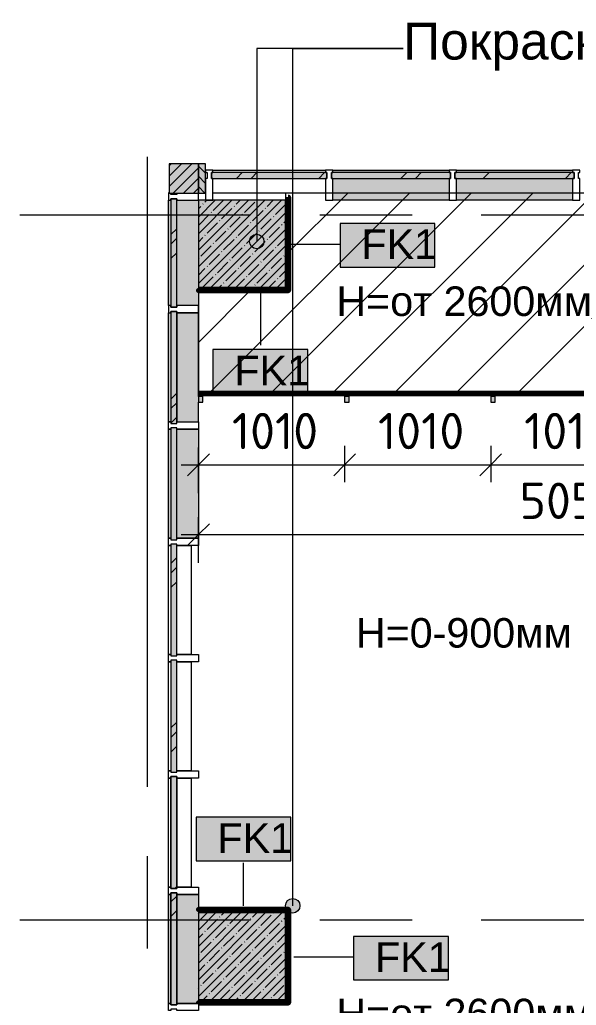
# Model space of a CAD drawing. Header units: millimetres. Extents: x -3817 to 677485, y -22715 to 103890.
# Drawn here: x 330124 to 333953, y 23481 to 30261 of the extents above; entities that cross this region are included whole.
import ezdxf

# ---------------------------------------------------------------- set-up
doc = ezdxf.new("R2010")
doc.units = ezdxf.units.MM
doc.layers.add('PDF _Геометрия', color=7, linetype='Continuous', true_color=0x1d1d1d)
doc.layers.add('PDF _Сплошная заливка', color=7, linetype='Continuous', true_color=0xffffff)
doc.layers.add('PDF _Текст', color=7, linetype='Continuous')
doc.styles.add('PDF GOST-Common', font='arial.ttf')
doc.styles.add('PDF ISOCPEUR', font='isocpeur.ttf')

msp = doc.modelspace()

# ---------------------------------------------------------------- hatches: boundary and pattern name
at = {"layer": 'PDF _Сплошная заливка', "transparency": 33554559}
h = msp.add_hatch(color=256, dxfattribs=at)
h.paths.add_polyline_path([(340982.9, 29069), (341002.9, 29069), (341002.9, 29269), (340753.1, 29269), (340753.1, 29069), (340981.9, 29069)], flags=0)
h.paths.add_polyline_path([(331352.9, 29069), (331402.9, 29069), (331402.9, 29269), (331352.9, 29269)], flags=0)
at = {"layer": 'PDF _Сплошная заливка', "true_color": 0x383e42, "transparency": 33554559}
for points in [[(333077.9, 29209), (333077.9, 29226), (332277.9, 29226), (332277.9, 29209), (332842.3, 29209)], [(333077.9, 29019), (333077.9, 29169), (332277.9, 29169), (332277.9, 29019), (332842.3, 29019)], [(331354, 28294.1), (331352.9, 29019.1), (331204, 29019.1), (331204, 28294.1), (331352.9, 28294.1)], [(331352.9, 27494.1), (331354, 27494.1), (331354, 28244.1), (331204, 28244.1), (331204, 27494.1)], [(331352.9, 23494.1), (331354, 23494.1), (331352.9, 24244.1), (331204, 24244.1), (331204, 23494.1)]]:
    msp.add_hatch(color=250, dxfattribs=at).paths.add_polyline_path(points)
at = {"layer": 'PDF _Сплошная заливка', "transparency": 33554559}
for color, points in [(256, [(332237.9, 29169), (332237.9, 29209), (331442.9, 29209), (331442.9, 29169), (331500.2, 29169)]), (256, [(333087.9, 29169), (333087.9, 29209), (332267.9, 29209), (332267.9, 29169), (332842.3, 29169)]), (256, [(331164, 28284.1), (331204, 28284.1), (331204, 29029.1), (331164, 29029.1), (331164, 28582.3)]), (256, [(331352.9, 28419), (331952.9, 28419), (331952.9, 29019), (331352.9, 29019), (331352.9, 28582.3)]), (7, [(331754.5, 28685.6), (331789.9, 28700.3), (331804.5, 28735.6), (331789.9, 28771), (331754.5, 28785.6), (331719.2, 28771), (331704.5, 28735.6), (331719.2, 28700.3)]), (256, [(331972.9, 28399), (331972.9, 28419), (331352.9, 28419), (331352.9, 28399), (331952.9, 28399)]), (256, [(331164, 27484.1), (331204, 27484.1), (331204, 28254.1), (331164, 28254.1), (331164, 27640.7)]), (256, [(331164, 26684.1), (331204, 26684.1), (331204, 27454.1), (331164, 27454.1), (331164, 26699.1)]), (256, [(331164, 25084.1), (331204, 25084.1), (331204, 25854.1), (331164, 25854.1), (331164, 25757.6)]), (256, [(331164, 23484.1), (331204, 23484.1), (331204, 24254.1), (331164, 24254.1), (331164, 23874.5)]), (7, [(332002.2, 24115.7), (332037.5, 24130.4), (332052.2, 24165.7), (332037.5, 24201.1), (332002.2, 24215.7), (331966.8, 24201.1), (331952.2, 24165.7), (331966.8, 24130.4)]), (256, [(331500.2, 24119), (331952.9, 24119), (331952.9, 24139), (331352.9, 24139), (331352.9, 24119)]), (256, [(331952.9, 23519), (331972.9, 23519), (331972.9, 24139), (331952.9, 24139), (331952.9, 23874.5)]), (256, [(331352.9, 23519), (331952.9, 23519), (331952.9, 24119), (331352.9, 24119), (331352.9, 23874.5)]), (256, [(331972.9, 23499), (331972.9, 23519), (331352.9, 23519), (331352.9, 23499), (331952.9, 23499)])]:
    msp.add_hatch(color=color, dxfattribs=at).paths.add_polyline_path(points)
at = {"layer": 'PDF _Сплошная заливка', "true_color": 0xe2eaf3, "transparency": 33554559}
h = msp.add_hatch(color=254, dxfattribs=at)
h.paths.add_polyline_path([(334052.9, 17119), (334052.9, 17149), (334012.9, 17149), (334012.9, 17119)], flags=0)
h.paths.add_polyline_path([(334052.9, 18049), (334052.9, 18079), (334012.9, 18079), (334012.9, 18049)], flags=0)
h.paths.add_polyline_path([(334052.9, 18979), (334052.9, 19009), (334012.9, 19009), (334012.9, 18979)], flags=0)
h.paths.add_polyline_path([(334052.9, 19909), (334052.9, 19939), (334012.9, 19939), (334012.9, 19909)], flags=0)
h.paths.add_polyline_path([(334052.9, 20834), (334052.9, 20864), (334012.9, 20864), (334012.9, 20834)], flags=0)
h.paths.add_polyline_path([(334052.9, 21759), (334052.9, 21789), (334012.9, 21789), (334012.9, 21759)], flags=0)
h.paths.add_polyline_path([(336962.9, 22689), (337002.9, 22689), (337002.9, 22719), (336962.9, 22719)], flags=0)
h.paths.add_polyline_path([(335040.1, 22689), (335040.1, 22729), (335010.1, 22729), (335010.1, 22689)], flags=0)
h.paths.add_polyline_path([(336007.6, 22689), (336037.6, 22689), (336037.6, 22729), (336007.6, 22729)], flags=0)
h.paths.add_polyline_path([(334012.9, 22689), (334052.9, 22689), (334052.9, 22719), (334012.9, 22719)], flags=0)
h.paths.add_polyline_path([(336962.9, 23568), (337002.9, 23568), (337002.9, 23598), (336962.9, 23598)], flags=0)
h.paths.add_polyline_path([(337002.9, 24458), (337002.9, 24488), (336962.9, 24488), (336962.9, 24458)], flags=0)
h.paths.add_polyline_path([(337002.9, 25348), (337002.9, 25378), (336962.9, 25378), (336962.9, 25348)], flags=0)
h.paths.add_polyline_path([(337002.9, 26203), (337002.9, 26233), (336962.9, 26233), (336962.9, 26203)], flags=0)
h.paths.add_polyline_path([(336962.9, 26238), (337002.9, 26238), (337002.9, 26268), (336962.9, 26268)], flags=0)
h.paths.add_polyline_path([(336962.9, 27108), (337002.9, 27108), (337002.9, 27138), (336962.9, 27138)], flags=0)
h.paths.add_polyline_path([(336381.9, 27629), (336381.9, 27669), (336351.9, 27669), (336351.9, 27629)], flags=0)
h.paths.add_polyline_path([(335374.4, 27629), (335404.4, 27629), (335404.4, 27669), (335374.4, 27669), (335374.4, 27640.7)], flags=0)
h.paths.add_polyline_path([(334369.4, 27629), (334399.4, 27629), (334399.4, 27669), (334369.4, 27669), (334369.4, 27640.7)], flags=0)
h.paths.add_polyline_path([(332359.4, 27629), (332389.4, 27629), (332389.4, 27669), (332359.4, 27669), (332359.4, 27640.7)], flags=0)
h.paths.add_polyline_path([(333364.4, 27629), (333394.4, 27629), (333394.4, 27669), (333364.4, 27669), (333364.4, 27640.7)], flags=0)
h.paths.add_polyline_path([(331382.9, 27629), (331382.9, 27669), (331352.9, 27669), (331352.9, 27629)], flags=0)

# ---------------------------------------------------------------- linework, layer by layer
at = {"layer": 'PDF _Геометрия', "color": 7, "lineweight": 9}
for points in [[(332002.2, 24165.7), (332002.2, 30062.2), (332761.2, 30062.2), (331754.5, 30062.2), (331754.5, 28735.6)], [(331615.5, 29169), (331655.5, 29209)], [(331718.4, 29171.9), (331755.5, 29209)], [(332181.2, 29169), (332221.2, 29209)], [(332746.8, 29169), (332786.8, 29209)], [(332849.7, 29171.9), (332886.8, 29209)], [(333312.5, 29169), (333352.5, 29209)], [(333878.2, 29169), (333918.2, 29209)], [(331354, 28398), (331354, 28294.1), (331204, 28294.1), (331204, 29019.1), (331354, 29019.1)], [(331164, 28783.2), (331204, 28823.2)], [(331164, 28717.5), (331204, 28757.5)], [(331993, 28717.9), (332327.6, 28717.9)], [(331164, 28617.5), (331204, 28657.5)], [(331780.1, 28379.5), (331780.1, 28022.1)], [(331352.9, 27669), (331352.9, 27709), (331354, 27709), (331354, 28244.1), (331204, 28244.1), (331204, 27494.1), (331354, 27494.1), (331354, 27629)], [(331164, 27651.9), (331204, 27691.9)], [(331164, 27586.2), (331204, 27626.2)], [(331164, 27486.2), (331204, 27526.2)], [(332359.4, 27329), (332359.4, 27198.9), (332359.4, 27078.9)], [(333364.4, 27329), (333364.4, 27198.9), (333364.4, 27078.9)], [(331354, 27004.9), (331354, 27198.9), (331354, 27318.9)], [(331234, 27198.9), (332359.4, 27198.9), (333364.4, 27198.9), (334369.4, 27198.9), (335374.4, 27198.9), (335374.4, 27078.9)], [(331354, 26525.1), (331354, 26719), (331354, 26839)], [(331234, 26719), (336522.9, 26719)], [(331164, 26520.5), (331204, 26560.5)], [(331164, 26454.8), (331204, 26494.8)], [(331164, 26354.8), (331204, 26394.8)], [(331164, 25389.1), (331204, 25429.1)], [(331164, 25323.4), (331204, 25363.4)], [(331164, 25223.4), (331204, 25263.4)], [(331663.5, 24166), (331663.5, 24460.9)], [(331190.4, 24284.1), (331204, 24297.7)], [(331164, 24192.1), (331204, 24232.1)], [(331354, 23498), (331354, 23494.1), (331204, 23494.1), (331204, 24244.1), (331354, 24244.1), (331354, 24140)], [(331164, 24092.1), (331204, 24132.1)], [(332010.4, 23813.2), (332421, 23813.2)]]:
    msp.add_lwpolyline(points, dxfattribs=at)
at = {"layer": 'PDF _Геометрия', "color": 253, "lineweight": 9, "true_color": 0xaaaaaa}
for points in [[(331002.9, 24983.7), (331002.9, 26817.1), (331002.9, 29317.1)], [(330124.1, 28919), (331711.6, 28919)], [(332187.9, 28919), (332822.9, 28919)], [(333299.1, 28919), (334886.6, 28919)], [(331002.9, 23872.4), (331002.9, 24507.4)], [(330124.1, 24069), (331711.6, 24069)], [(332187.9, 24069), (332822.9, 24069)], [(333299.1, 24069), (334886.6, 24069)]]:
    msp.add_lwpolyline(points, dxfattribs=at)
at = {"layer": 'PDF _Геометрия', "lineweight": 9}
for points in [[(331152.9, 29254.9), (331166.9, 29269)], [(331152.9, 29184.2), (331237.7, 29269)], [(331152.9, 29113.5), (331308.4, 29269)], [(331179.1, 29069), (331352.9, 29242.8)], [(331402.9, 29204.5), (331352.9, 29254.5)], [(331249.8, 29069), (331352.9, 29172.1)], [(331402.9, 29133.8), (331352.9, 29183.8)], [(331320.5, 29069), (331352.9, 29101.4)], [(331397, 29069), (331352.9, 29113.1)], [(331352.9, 29017), (331354.9, 29019)], [(331352.9, 28902.9), (331469, 29019)], [(331352.9, 28788.9), (331583, 29019)], [(331352.9, 28674.8), (331697.1, 29019)], [(331352.9, 28560.8), (331811.1, 29019)], [(331352.9, 28446.7), (331925.2, 29019)], [(331352.9, 28959.9), (331370.2, 28977.2)], [(331384.4, 28991.4), (331386.8, 28993.8)], [(331398.7, 29005.7), (331412, 29019)], [(331455.7, 28948.7), (331526, 29019)], [(331512.7, 28891.7), (331584, 28962.9)], [(331598.3, 28977.2), (331600.6, 28979.6)], [(331612.5, 28991.4), (331640.1, 29019)], [(331669.5, 28934.4), (331740.8, 29005.7)], [(331812.1, 28962.9), (331814.5, 28965.3)], [(331826.3, 28977.2), (331868.2, 29019)], [(331883.4, 28920.2), (331952.9, 28989.7)], [(331355.9, 28848.9), (331427.2, 28920.2)], [(331439.2, 28419), (331952.9, 28932.7)], [(331441.4, 28934.4), (331443.8, 28936.8)], [(331569.7, 28834.6), (331641, 28905.9)], [(331655.3, 28920.2), (331657.6, 28922.5)], [(331726.6, 28877.4), (331797.8, 28948.7)], [(331783.6, 28820.4), (331854.9, 28891.7)], [(331869.1, 28905.9), (331871.5, 28908.3)], [(331412.9, 28791.9), (331484.2, 28863.1)], [(331498.5, 28877.4), (331500.8, 28879.8)], [(331553.3, 28419), (331952.9, 28818.6)], [(331555.5, 28820.4), (331557.9, 28822.7)], [(331626.8, 28777.6), (331698, 28848.9)], [(331712.3, 28863.1), (331714.7, 28865.5)], [(331840.6, 28763.3), (331911.9, 28834.6)], [(331926.1, 28848.9), (331928.5, 28851.3)], [(331940.4, 28863.1), (331952.9, 28875.6)], [(331352.9, 28731.8), (331384.4, 28763.3)], [(331398.7, 28777.6), (331401, 28780)], [(331469.9, 28734.8), (331541.2, 28806.1)], [(331527, 28677.8), (331598.3, 28749.1)], [(331612.5, 28763.3), (331614.9, 28765.7)], [(331683.8, 28720.6), (331755.1, 28791.9)], [(331769.3, 28806.1), (331771.7, 28808.5)], [(331826.3, 28749.1), (331828.7, 28751.5)], [(331897.6, 28706.3), (331952.9, 28761.6)], [(331370.2, 28635), (331441.4, 28706.3)], [(331455.7, 28720.6), (331458.1, 28722.9)], [(331584, 28620.8), (331655.3, 28692.1)], [(331667.3, 28419), (331952.9, 28704.6)], [(331669.5, 28706.3), (331671.9, 28708.7)], [(331740.8, 28663.6), (331812.1, 28734.8)], [(331883.4, 28692.1), (331885.7, 28694.4)], [(331355.9, 28620.8), (331358.3, 28623.2)], [(331427.2, 28578), (331498.5, 28649.3)], [(331512.7, 28663.6), (331515.1, 28665.9)], [(331641, 28563.8), (331712.3, 28635)], [(331726.6, 28649.3), (331728.9, 28651.7)], [(331797.8, 28606.5), (331869.1, 28677.8)], [(331854.9, 28549.5), (331926.1, 28620.8)], [(331940.4, 28635), (331942.8, 28637.4)], [(331352.9, 28503.7), (331398.7, 28549.5)], [(331412.9, 28563.8), (331415.3, 28566.1)], [(331484.2, 28521), (331555.5, 28592.3)], [(331569.7, 28606.5), (331572.1, 28608.9)], [(331626.8, 28549.5), (331629.1, 28551.9)], [(331698, 28506.7), (331769.3, 28578)], [(331781.4, 28419), (331952.9, 28590.5)], [(331783.6, 28592.3), (331786, 28594.6)], [(331384.4, 28421.2), (331455.7, 28492.5)], [(331469.9, 28506.7), (331472.3, 28509.1)], [(331541.2, 28464), (331612.5, 28535.2)], [(331610.3, 28419), (331669.5, 28478.2)], [(331683.8, 28492.5), (331686.2, 28494.9)], [(331755.1, 28449.7), (331826.3, 28521)], [(331840.6, 28535.2), (331843, 28537.6)], [(331897.6, 28478.2), (331900, 28480.6)], [(331911.9, 28492.5), (331952.9, 28533.5)], [(331496.3, 28419), (331512.7, 28435.5)], [(331527, 28449.7), (331529.3, 28452.1)], [(331724.4, 28419), (331726.6, 28421.2)], [(331740.8, 28435.5), (331743.2, 28437.8)], [(331838.4, 28419), (331883.4, 28464)], [(331895.4, 28419), (331952.9, 28476.5)], [(331352.9, 24112.8), (331359.1, 24119)], [(331352.9, 23998.8), (331473.1, 24119)], [(331352.9, 23884.7), (331587.2, 24119)], [(331352.9, 23770.7), (331701.2, 24119)], [(331352.9, 23656.6), (331815.3, 24119)], [(331352.9, 23542.6), (331929.3, 24119)], [(331355.9, 24058.8), (331416.1, 24119)], [(331412.9, 24001.8), (331484.2, 24073.1)], [(331498.5, 24087.3), (331500.8, 24089.7)], [(331512.7, 24101.6), (331530.1, 24119)], [(331569.7, 24044.6), (331641, 24115.8)], [(331712.3, 24073.1), (331714.7, 24075.4)], [(331726.6, 24087.3), (331758.2, 24119)], [(331783.6, 24030.3), (331854.9, 24101.6)], [(331869.1, 24115.8), (331871.5, 24118.2)], [(331940.4, 24073.1), (331952.9, 24085.6)], [(331443.4, 23519), (331952.9, 24028.5)], [(331469.9, 23944.8), (331541.2, 24016)], [(331555.5, 24030.3), (331557.9, 24032.7)], [(331626.8, 23987.5), (331698, 24058.8)], [(331769.3, 24016), (331771.7, 24018.4)], [(331840.6, 23973.3), (331911.9, 24044.6)], [(331926.1, 24058.8), (331928.5, 24061.2)], [(331352.9, 23941.8), (331384.4, 23973.3)], [(331398.7, 23987.5), (331401, 23989.9)], [(331527, 23887.7), (331598.3, 23959)], [(331612.5, 23973.3), (331614.9, 23975.6)], [(331683.8, 23930.5), (331755.1, 24001.8)], [(331740.8, 23873.5), (331812.1, 23944.8)], [(331826.3, 23959), (331828.7, 23961.4)], [(331897.6, 23916.3), (331952.9, 23971.5)], [(331370.2, 23845), (331441.4, 23916.3)], [(331455.7, 23930.5), (331458.1, 23932.9)], [(331512.7, 23873.5), (331515.1, 23875.9)], [(331557.4, 23519), (331952.9, 23914.5)], [(331584, 23830.7), (331655.3, 23902)], [(331669.5, 23916.3), (331671.9, 23918.6)], [(331797.8, 23816.5), (331869.1, 23887.7)], [(331883.4, 23902), (331885.7, 23904.4)], [(331355.9, 23830.7), (331358.3, 23833.1)], [(331427.2, 23787.9), (331498.5, 23859.2)], [(331484.2, 23730.9), (331555.5, 23802.2)], [(331569.7, 23816.5), (331572.1, 23818.8)], [(331641, 23773.7), (331712.3, 23845)], [(331671.5, 23519), (331952.9, 23800.4)], [(331726.6, 23859.2), (331728.9, 23861.6)], [(331783.6, 23802.2), (331786, 23804.6)], [(331854.9, 23759.4), (331926.1, 23830.7)], [(331940.4, 23845), (331942.8, 23847.3)], [(331352.9, 23713.7), (331398.7, 23759.4)], [(331412.9, 23773.7), (331415.3, 23776.1)], [(331541.2, 23673.9), (331612.5, 23745.2)], [(331626.8, 23759.4), (331629.1, 23761.8)], [(331698, 23716.7), (331769.3, 23787.9)], [(331755.1, 23659.6), (331826.3, 23730.9)], [(331840.6, 23745.2), (331843, 23747.6)], [(331911.9, 23702.4), (331952.9, 23743.4)], [(331384.4, 23631.1), (331455.7, 23702.4)], [(331469.9, 23716.7), (331472.3, 23719)], [(331598.3, 23616.9), (331669.5, 23688.2)], [(331683.8, 23702.4), (331686.2, 23704.8)], [(331785.5, 23519), (331952.9, 23686.4)], [(331812.1, 23602.6), (331883.4, 23673.9)], [(331897.6, 23688.2), (331900, 23690.5)], [(331352.9, 23599.6), (331355.9, 23602.6)], [(331370.2, 23616.9), (331372.5, 23619.2)], [(331441.4, 23574.1), (331512.7, 23645.4)], [(331527, 23659.6), (331529.3, 23662)], [(331584, 23602.6), (331586.4, 23605)], [(331655.3, 23559.8), (331726.6, 23631.1)], [(331740.8, 23645.4), (331743.2, 23647.8)], [(331869.1, 23545.6), (331940.4, 23616.9)], [(331386.3, 23519), (331412.9, 23545.6)], [(331427.2, 23559.8), (331429.5, 23562.2)], [(331500.4, 23519), (331569.7, 23588.4)], [(331614.4, 23519), (331626.8, 23531.3)], [(331641, 23545.6), (331643.4, 23548)], [(331728.5, 23519), (331783.6, 23574.1)], [(331797.8, 23588.4), (331800.2, 23590.7)], [(331854.9, 23531.3), (331857.2, 23533.7)], [(331899.6, 23519), (331952.9, 23572.3)]]:
    msp.add_lwpolyline(points, dxfattribs=at)
at = {"layer": 'PDF _Геометрия', "color": 7, "lineweight": 9}
for points in [[(331352.9, 29269), (331152.9, 29269), (331152.9, 29069), (331352.9, 29069)], [(331452.9, 29226), (332227.9, 29226), (332227.9, 29209), (331452.9, 29209)], [(332277.9, 29226), (333077.9, 29226), (333077.9, 29209), (332277.9, 29209)], [(333127.9, 29226), (333927.9, 29226), (333927.9, 29209), (333127.9, 29209)], [(331452.9, 29169), (332227.9, 29169), (332227.9, 29069), (331452.9, 29069)], [(332277.9, 29169), (333077.9, 29169), (333077.9, 29019), (332277.9, 29019)], [(333127.9, 29169), (333927.9, 29169), (333927.9, 29019), (333127.9, 29019)], [(331164, 29019.1), (331164, 28294.1), (331147, 28294.1), (331147, 29019.1)], [(331952.9, 29019), (331352.9, 29019), (331352.9, 28419), (331952.9, 28419)], [(332980.7, 28859.8), (332327.6, 28859.8), (332327.6, 28559.8), (332980.7, 28559.8)], [(331147, 27494.1), (331147, 28244.1), (331164, 28244.1), (331164, 27494.1)], [(332106.7, 27992), (331453.6, 27992), (331453.6, 27692), (332106.7, 27692)], [(331147, 26694.1), (331147, 27444.1), (331164, 27444.1), (331164, 26694.1)], [(331204, 26694.1), (331204, 27444.1), (331354, 27444.1), (331354, 26694.1)], [(331164, 26644.1), (331164, 25894.1), (331147, 25894.1), (331147, 26644.1)], [(331304, 26644.1), (331304, 25894.1), (331204, 25894.1), (331204, 26644.1)], [(331164, 25844.1), (331164, 25094.1), (331147, 25094.1), (331147, 25844.1)], [(331304, 25844.1), (331304, 25094.1), (331204, 25094.1), (331204, 25844.1)], [(331164, 25044.1), (331164, 24294.1), (331147, 24294.1), (331147, 25044.1)], [(331304, 25044.1), (331304, 24294.1), (331204, 24294.1), (331204, 25044.1)], [(331990.1, 24774.8), (331337, 24774.8), (331337, 24474.7), (331990.1, 24474.7)], [(331147, 23494.1), (331147, 24244.1), (331164, 24244.1), (331164, 23494.1)], [(331952.9, 24119), (331352.9, 24119), (331352.9, 23519), (331952.9, 23519)], [(333074.1, 23955.1), (332421, 23955.1), (332421, 23655.1), (333074.1, 23655.1)]]:
    msp.add_lwpolyline(points, close=True, dxfattribs=at)
at = {"layer": 'PDF _Геометрия', "color": 9, "lineweight": 9, "true_color": 0xc0c0c0}
for points in [[(331402.9, 29269), (331352.9, 29269), (331352.9, 29069), (331402.9, 29069)], [(331952.9, 28419), (331352.9, 28419), (331352.9, 28399), (331972.9, 28399), (331972.9, 28419), (331972.9, 29019), (331952.9, 29019)], [(331352.9, 24119), (331952.9, 24119), (331952.9, 23519), (331352.9, 23519), (331352.9, 23499), (331972.9, 23499), (331972.9, 23519), (331972.9, 24139), (331952.9, 24139), (331352.9, 24139)]]:
    msp.add_lwpolyline(points, close=True, dxfattribs=at)
at = {"layer": 'PDF _Геометрия', "color": 7, "lineweight": 20}
for points in [[(331442.9, 29209), (331452.9, 29209), (331452.9, 29226), (331402.9, 29226), (331402.9, 29209), (331412.9, 29209), (331412.9, 29169), (331402.9, 29169), (331402.9, 29019), (331452.9, 29019), (331452.9, 29169), (331442.9, 29169)], [(332267.9, 29169), (332267.9, 29209), (332277.9, 29209), (332277.9, 29226), (332227.9, 29226), (332227.9, 29209), (332237.9, 29209), (332237.9, 29169), (332227.9, 29169), (332227.9, 29019), (332277.9, 29019), (332277.9, 29169)], [(333117.9, 29169), (333117.9, 29209), (333127.9, 29209), (333127.9, 29226), (333077.9, 29226), (333077.9, 29209), (333087.9, 29209), (333087.9, 29169), (333077.9, 29169), (333077.9, 29019), (333127.9, 29019), (333127.9, 29169)], [(333967.9, 29169), (333967.9, 29209), (333977.9, 29209), (333977.9, 29226), (333927.9, 29226), (333927.9, 29209), (333937.9, 29209), (333937.9, 29169), (333927.9, 29169), (333927.9, 29019), (333977.9, 29019), (333977.9, 29169)], [(331442.9, 29169), (332237.9, 29169), (332237.9, 29209), (331442.9, 29209)], [(332267.9, 29169), (333087.9, 29169), (333087.9, 29209), (332267.9, 29209)], [(333117.9, 29169), (333937.9, 29169), (333937.9, 29209), (333117.9, 29209)], [(331164, 29029.1), (331164, 28284.1), (331204, 28284.1), (331204, 29029.1)], [(331164, 28244.1), (331164, 28254.1), (331204, 28254.1), (331204, 28244.1), (331354, 28244.1), (331354, 28294.1), (331204, 28294.1), (331204, 28284.1), (331164, 28284.1), (331164, 28294.1), (331147, 28294.1), (331147, 28244.1)], [(331164, 28254.1), (331164, 27484.1), (331204, 27484.1), (331204, 28254.1)], [(331204, 27454.1), (331164, 27454.1), (331164, 27444.1), (331147, 27444.1), (331147, 27494.1), (331164, 27494.1), (331164, 27484.1), (331204, 27484.1), (331204, 27494.1), (331354, 27494.1), (331354, 27444.1), (331204, 27444.1)], [(331164, 27454.1), (331164, 26684.1), (331204, 26684.1), (331204, 27454.1)], [(331204, 26654.1), (331164, 26654.1), (331164, 26644.1), (331147, 26644.1), (331147, 26694.1), (331164, 26694.1), (331164, 26684.1), (331204, 26684.1), (331204, 26694.1), (331354, 26694.1), (331354, 26644.1), (331204, 26644.1)], [(331164, 26654.1), (331164, 25884.1), (331204, 25884.1), (331204, 26654.1)], [(331204, 25854.1), (331164, 25854.1), (331164, 25844.1), (331147, 25844.1), (331147, 25894.1), (331164, 25894.1), (331164, 25884.1), (331204, 25884.1), (331204, 25894.1), (331354, 25894.1), (331354, 25844.1), (331204, 25844.1)], [(331164, 25854.1), (331164, 25084.1), (331204, 25084.1), (331204, 25854.1)], [(331204, 25054.1), (331164, 25054.1), (331164, 25044.1), (331147, 25044.1), (331147, 25094.1), (331164, 25094.1), (331164, 25084.1), (331204, 25084.1), (331204, 25094.1), (331354, 25094.1), (331354, 25044.1), (331204, 25044.1)], [(331204, 25054.1), (331204, 24284.1), (331164, 24284.1), (331164, 25054.1)], [(331204, 24254.1), (331164, 24254.1), (331164, 24244.1), (331147, 24244.1), (331147, 24294.1), (331164, 24294.1), (331164, 24284.1), (331204, 24284.1), (331204, 24294.1), (331354, 24294.1), (331354, 24244.1), (331204, 24244.1)], [(331204, 24254.1), (331204, 23484.1), (331164, 23484.1), (331164, 24254.1)], [(331204, 23454.1), (331164, 23454.1), (331164, 23444.1), (331147, 23444.1), (331147, 23494.1), (331164, 23494.1), (331164, 23484.1), (331204, 23484.1), (331204, 23494.1), (331354, 23494.1), (331354, 23444.1), (331204, 23444.1)]]:
    msp.add_lwpolyline(points, close=True, dxfattribs=at)
for points in [[(331152.9, 29069.1), (331147, 29069.1), (331147, 29019.1), (331164, 29019.1), (331164, 29029.1), (331204, 29029.1), (331204, 29019.1), (331354, 29019.1), (331354, 29069.1)], [(331204, 29069), (331204, 29059.1), (331164, 29059.1), (331164, 29069)], [(331429, 27273.9), (331354, 27198.9), (331279, 27123.9)], [(332434.4, 27273.9), (332359.4, 27198.9), (332284.4, 27123.9)], [(333439.4, 27273.9), (333364.4, 27198.9), (333289.4, 27123.9)], [(331429, 26794), (331354, 26719), (331279, 26644)]]:
    msp.add_lwpolyline(points, dxfattribs=at)
at = {"layer": 'PDF _Геометрия', "color": 8, "lineweight": 9, "true_color": 0x808080}
for points in [[(331952.9, 29069), (331952.9, 28419), (331352.9, 28419), (331352.9, 27689), (337022.9, 27689), (337022.9, 22669), (334072.9, 22669), (334072.9, 17119), (341003.1, 17119), (341003.1, 29069)], [(331382.9, 27669), (331352.9, 27669), (331352.9, 27629), (331382.9, 27629)], [(332389.4, 27669), (332359.4, 27669), (332359.4, 27629), (332389.4, 27629)], [(333394.4, 27669), (333364.4, 27669), (333364.4, 27629), (333394.4, 27629)]]:
    msp.add_lwpolyline(points, close=True, dxfattribs=at)
at = {"layer": 'PDF _Геометрия', "color": 9, "lineweight": 9, "true_color": 0xc0c0c0}
for points in [[(331425.4, 27689), (332805.4, 29069)], [(331849.7, 27689), (333229.7, 29069)], [(331952.9, 29065), (331956.9, 29069)], [(331952.9, 28640.7), (332381.2, 29069)], [(332274, 27689), (333654, 29069)], [(332698.2, 27689), (334078.2, 29069)], [(333122.5, 27689), (334502.5, 29069)], [(333546.7, 27689), (334926.7, 29069)], [(331352.9, 28040.7), (331731.2, 28419)]]:
    msp.add_lwpolyline(points, dxfattribs=at)
at = {"layer": 'PDF _Геометрия', "color": 231, "lineweight": 70, "true_color": 0xff80c0}
for points in [[(331972.9, 29039.5), (331972.9, 28399), (331973.9, 28399), (331973.9, 29039.5)], [(331972.9, 28399), (331352.9, 28399), (331352.9, 28398), (331972.9, 28398)], [(331352.9, 23498), (331972.9, 23498), (331973.9, 23498), (331973.9, 24139), (331973.9, 24140), (331352.9, 24140), (331352.9, 24139), (331972.9, 24139), (331972.9, 23499), (331352.9, 23499)]]:
    msp.add_lwpolyline(points, close=True, dxfattribs=at)
at = {"layer": 'PDF _Геометрия', "color": 253, "lineweight": 9, "true_color": 0x9b9b9b}
for points in [[(331956.3, 28954.8), (331966.4, 28954.8)], [(331970.5, 28963.6), (331965.5, 28972.3)], [(331972.9, 28954.2), (331971.6, 28951.9)], [(331959.3, 28922), (331954.3, 28930.7)], [(331953.2, 28798.2), (331952.9, 28797.6)], [(331956.3, 28744.2), (331952.9, 28750.2)], [(331956.3, 28771.9), (331966.4, 28771.9)], [(331964.4, 28756.6), (331959.4, 28747.8)], [(331956.3, 28710.9), (331966.4, 28710.9)], [(331956.3, 28619.5), (331966.4, 28619.5)], [(331971.5, 28646.9), (331966.4, 28638.2)], [(331972.9, 28654.6), (331970.6, 28658.5)], [(331967.4, 28578.9), (331962.3, 28570.1)], [(331375.6, 28409), (331370.6, 28417.7)], [(331553.3, 28406), (331548.3, 28414.7)], [(331698.2, 28417.5), (331693.2, 28408.8)], [(331731, 28403), (331726, 28411.7)], [(331944, 28416.4), (331938.9, 28407.7)], [(331956.3, 28436.6), (331966.4, 28436.6)], [(331961.5, 28430.5), (331956.5, 28439.2)], [(331410.9, 28407.4), (331406, 28399)], [(331407.7, 28406.1), (331417.8, 28406.1)], [(331416.6, 28399), (331412.2, 28406.5)], [(331478.9, 28403.3), (331476.4, 28399)], [(331499.1, 28406.1), (331509.2, 28406.1)], [(331682, 28406.1), (331692.1, 28406.1)], [(331768.5, 28399), (331767.6, 28400.5)], [(331773.5, 28406.1), (331783.5, 28406.1)], [(331834.4, 28406.1), (331844.5, 28406.1)], [(331838.9, 28399), (331835.7, 28404.6)], [(331902.3, 28405.2), (331898.7, 28399)], [(331377.2, 24138.9), (331387.3, 24138.9)], [(331468.7, 24138.9), (331478.7, 24138.9)], [(331529.6, 24138.9), (331539.7, 24138.9)], [(331591.3, 24134.1), (331588.4, 24139)], [(331656.5, 24139), (331655.3, 24136.9)], [(331659.3, 24138.1), (331658.8, 24139)], [(331682, 24138.9), (331692.1, 24138.9)], [(331773.5, 24138.9), (331783.5, 24138.9)], [(331837, 24135.1), (331834.8, 24139)], [(331864.9, 24138.9), (331875, 24138.9)], [(331902.9, 24139), (331901, 24135.8)], [(331972.9, 24138.3), (331969, 24131.7)], [(331372.9, 24135.5), (331367.9, 24126.8)], [(331441, 24131.4), (331435.9, 24122.7)], [(331700.9, 24127), (331695.9, 24135.7)], [(331740.7, 24119), (331737.5, 24124.5)], [(331822.8, 24122.2), (331820.9, 24119)], [(331864.4, 24133.3), (331859.4, 24124.6)], [(331956.3, 24078), (331966.4, 24078)], [(331972.9, 24082.6), (331972.1, 24084)], [(331956.3, 24017), (331966.4, 24017)], [(331954.8, 23992), (331952.9, 23995.4)], [(331957.7, 23868.3), (331952.9, 23859.9)], [(331956.3, 23925.6), (331966.4, 23925.6)], [(331953.7, 23800.2), (331952.9, 23798.9)], [(331963, 23855.9), (331958, 23864.7)], [(331956.3, 23742.7), (331966.4, 23742.7)], [(331964.8, 23758.6), (331959.8, 23749.9)], [(331956.3, 23681.7), (331966.4, 23681.7)], [(331956.3, 23590.3), (331966.4, 23590.3)], [(331362.6, 23508), (331357.6, 23499.3)], [(331423.9, 23509.5), (331418.9, 23518.2)], [(331430.6, 23503.9), (331427.8, 23499)], [(331499.1, 23498.8), (331509.2, 23498.8)], [(331590.6, 23498.8), (331600.6, 23498.8)], [(331650, 23518), (331644.9, 23509.3)], [(331651.5, 23498.8), (331661.6, 23498.8)], [(331737.7, 23514.7), (331735.2, 23519)], [(331803.9, 23498.8), (331814, 23498.8)], [(331805.7, 23518.8), (331805.6, 23519)], [(331847.3, 23507.6), (331842.3, 23516.3)], [(331854, 23505.8), (331850.1, 23499)], [(331887.5, 23499), (331884, 23505.2)], [(331895.7, 23516.9), (331890.7, 23508.2)], [(331895.4, 23498.8), (331905.4, 23498.8)], [(331963.7, 23512.8), (331958.7, 23504.1)]]:
    msp.add_lwpolyline(points, dxfattribs=at)
at = {"layer": 'PDF _Геометрия', "color": 33, "lineweight": 70, "true_color": 0xd7a38a}
for points in [[(336381.9, 27690), (331352.9, 27690)], [(331352.9, 27689), (336381.9, 27689)]]:
    msp.add_lwpolyline(points, dxfattribs=at)
at = {"layer": 'PDF _Геометрия', "color": 7, "lineweight": 9}
for centre in [(331754.5, 28735.6), (332002.2, 24165.7)]:
    msp.add_circle(centre, 50, dxfattribs=at)
at = {"layer": 'PDF _Сплошная заливка', "lineweight": 35, "transparency": 33554559}
for points in [[(331152.9, 29069), (331352.9, 29069), (331152.9, 29269), (331352.9, 29269)], [(333937.9, 29169), (333937.9, 29209), (333117.9, 29169), (333117.9, 29209)], [(331952.9, 28419), (331972.9, 28419), (331952.9, 29019), (331972.9, 29019)], [(331164, 25884.1), (331204, 25884.1), (331164, 26654.1), (331204, 26654.1)], [(331164, 24284.1), (331204, 24284.1), (331164, 25054.1), (331204, 25054.1)]]:
    msp.add_solid(points, dxfattribs=at)
at = {"layer": 'PDF _Сплошная заливка', "color": 250, "lineweight": 35, "true_color": 0x383e42, "transparency": 33554559}
for points in [[(333127.9, 29209), (333927.9, 29209), (333127.9, 29226), (333927.9, 29226)], [(333127.9, 29019), (333927.9, 29019), (333127.9, 29169), (333927.9, 29169)], [(331164, 28294.1), (331164, 29019.1), (331147, 28294.1), (331147, 29019.1)], [(331164, 27494.1), (331164, 28244.1), (331147, 27494.1), (331147, 28244.1)], [(331164, 26694.1), (331164, 27444.1), (331147, 26694.1), (331147, 27444.1)], [(331354, 26694.1), (331354, 27444.1), (331204, 26694.1), (331204, 27444.1)], [(331164, 23494.1), (331164, 24244.1), (331147, 23494.1), (331147, 24244.1)]]:
    msp.add_solid(points, dxfattribs=at)
at = {"layer": 'PDF _Сплошная заливка', "color": 254, "lineweight": 35, "true_color": 0xffb9dc, "transparency": 33554559}
msp.add_solid([(331972.9, 28399), (331973.9, 28399), (331972.9, 29039.5)], dxfattribs=at)
at = {"layer": 'PDF _Сплошная заливка', "lineweight": 9, "transparency": 33554559}
for points in [[(332980.7, 28859.8), (332327.6, 28859.8), (332980.7, 28559.8), (332327.6, 28559.8)], [(332106.7, 27992), (331453.6, 27992), (332106.7, 27692), (331453.6, 27692)], [(331990.1, 24774.8), (331337, 24774.8), (331990.1, 24474.7), (331337, 24474.7)], [(333074.1, 23955.1), (332421, 23955.1), (333074.1, 23655.1), (332421, 23655.1)]]:
    msp.add_solid(points, dxfattribs=at)

# ---------------------------------------------------------------- texts
at = {"layer": 'PDF _Текст', "attachment_point": 4}
for s, insert, char_height, style in [('Покраска колонн выше желтой покраски на 1ом этаже', (332761.2, 30075.9), 254, 'PDF GOST-Common'), ('FK1', (332474.7, 28716.4), 203.2, 'PDF GOST-Common'), ('FK1', (331600.7, 27848.6), 203.2, 'PDF GOST-Common'), ('1010', (331583.8, 27431.6), 250.11, 'PDF ISOCPEUR'), ('1010', (332589, 27431.6), 250.11, 'PDF ISOCPEUR'), ('1010', (333594, 27431.6), 250.11, 'PDF ISOCPEUR'), ('5050', (333562.4, 26951.8), 250.11, 'PDF ISOCPEUR'), ('FK1', (331484.1, 24631.3), 203.2, 'PDF GOST-Common'), ('FK1', (332568.1, 23811.7), 203.2, 'PDF GOST-Common')]:
    msp.add_mtext(s, dxfattribs=dict(at, insert=insert, char_height=char_height, style=style))
at = {"layer": 'PDF _Текст', "color": 250, "true_color": 0x3c3c3c, "char_height": 203.2, "attachment_point": 4, "style": 'PDF GOST-Common'}
for s, insert in [('Н=от 2600мм', (332302, 28323.2)), ('Н=0-900мм', (332436.1, 26041.7)), ('Н=от 2600мм', (332302, 23423.2))]:
    msp.add_mtext(s, dxfattribs=dict(at, insert=insert))

doc.saveas('drawing.dxf')
